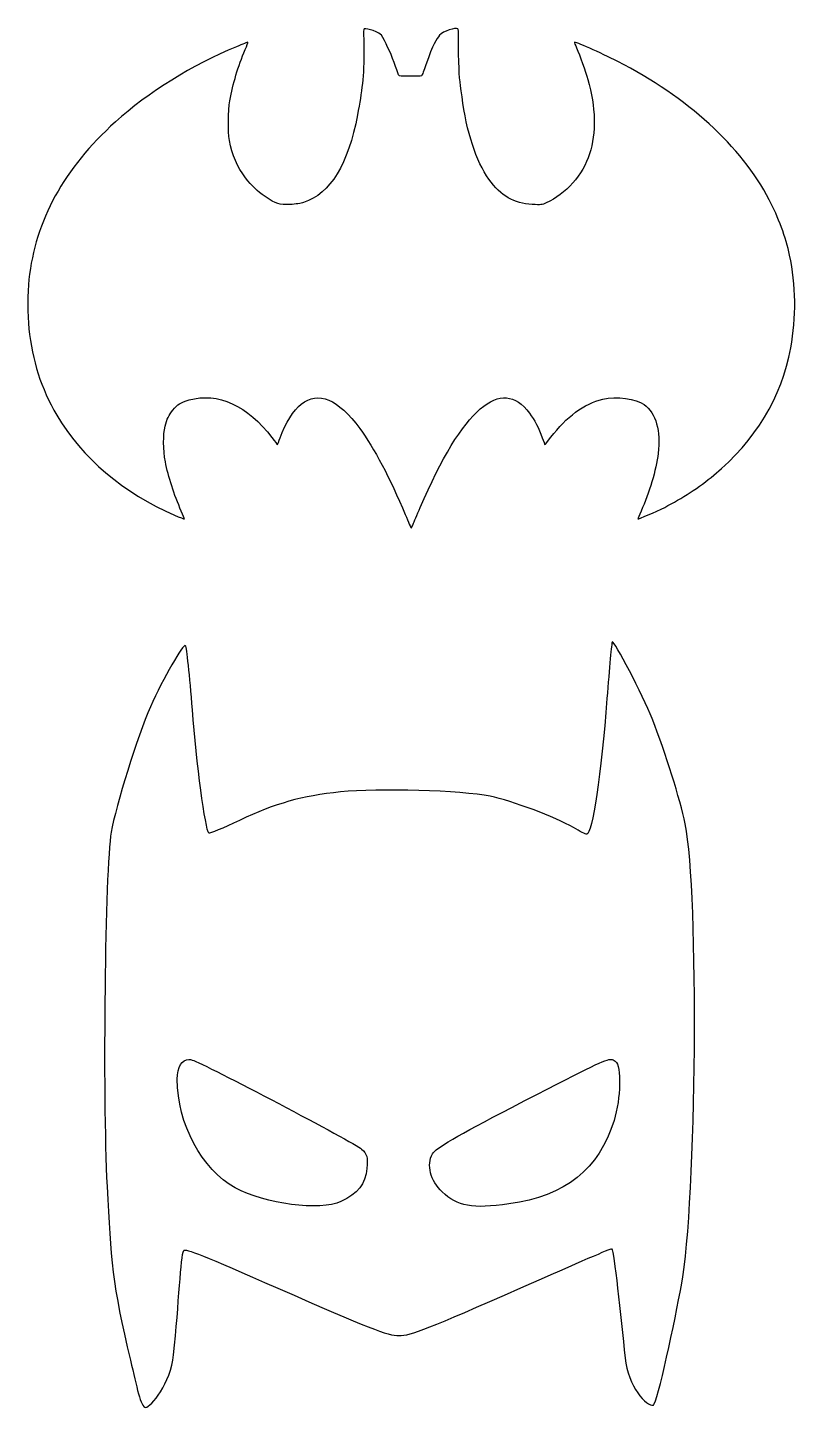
# Model space of a CAD drawing. Extents: x 21.9 to 36.9, y 230.2 to 257.2.
import ezdxf

# ---------------------------------------------------------------- set-up
doc = ezdxf.new("R2010")
doc.units = 0
doc.layers.add('Layer_1', color=7, linetype='CONTINUOUS')

msp = doc.modelspace()

# ---------------------------------------------------------------- linework, layer by layer
at = {"layer": 'Layer_1', "color": 1}
for points in [[(28.455945, 257.158158), (28.455936, 257.158158)], [(33.289545, 245.185214), (33.289545, 245.185214)], [(25.024071, 237.0327), (25.024071, 237.0327)], [(33.255921, 237.034393), (33.255921, 237.034393)]]:
    msp.add_lwpolyline(points, close=True, dxfattribs=at)
for points in [[(28.455936, 257.158158), (28.41704, 257.154715), (28.441063, 257.063555), (28.441063, 256.790499)], [(28.813049, 256.986505), (28.750141, 257.117648), (28.488279, 257.158158), (28.455945, 257.158158)], [(29.919241, 257.031652), (29.858823, 256.951924), (29.789343, 256.861483), (29.651477, 256.453156)], [(30.27275, 257.158158), (30.242022, 257.17941), (29.97966, 257.11138), (29.919241, 257.031652)], [(30.290953, 256.669231), (30.28672, 256.937923), (30.299194, 257.139882), (30.27275, 257.158158)], [(25.950673, 256.807034), (25.101184, 256.45637), (24.225249, 255.911825), (23.58596, 255.336944)], [(25.82224, 255.752562), (25.881394, 256.084094), (25.981682, 256.417599), (26.122652, 256.751914)], [(26.17612, 256.893575), (26.173834, 256.896397), (26.072396, 256.857267), (25.950673, 256.807034)], [(26.122652, 256.751914), (26.154346, 256.827019), (26.180071, 256.890756), (26.17612, 256.893575)], [(28.441063, 256.790499), (28.440894, 256.197581), (28.402932, 255.94552), (28.315387, 255.475851)], [(29.059268, 256.418428), (28.989277, 256.633516), (28.885636, 256.835197), (28.813049, 256.986505)], [(33.397052, 256.5182), (33.067106, 256.686923), (32.550385, 256.914174), (32.550385, 256.89027)], [(32.550385, 256.89027), (32.550385, 256.885416), (32.569379, 256.837441), (32.593379, 256.783884)], [(32.593379, 256.783884), (32.6575, 256.639101), (32.770321, 256.324858), (32.814968, 256.167626)], [(30.356548, 255.830283), (30.312747, 256.174738), (30.298009, 256.196359), (30.290953, 256.669231)], [(36.358178, 253.815592), (35.804235, 254.870214), (34.765378, 255.818438), (33.397052, 256.5182)], [(29.126516, 256.241489), (29.118868, 256.248488), (29.088563, 256.328072), (29.059268, 256.418428)], [(29.363797, 256.228817), (29.158678, 256.228817), (29.134136, 256.234518), (29.126516, 256.241489)], [(29.569898, 256.241489), (29.562137, 256.23449), (29.569052, 256.228817), (29.363797, 256.228817)], [(29.651477, 256.453156), (29.614506, 256.343775), (29.577518, 256.24846), (29.569898, 256.241489)], [(32.814968, 256.167626), (32.968582, 255.627391), (32.979908, 255.124107), (32.847489, 254.714622)], [(25.815625, 254.978105), (25.783141, 255.158264), (25.786369, 255.5504), (25.82224, 255.752562)], [(30.881306, 254.220733), (30.632753, 254.564847), (30.443274, 255.146261), (30.356548, 255.830283)], [(28.315387, 255.475851), (28.135271, 254.508879), (27.786172, 253.941079), (27.262565, 253.762675)], [(23.58596, 255.336944), (22.586272, 254.438064), (22.021033, 253.407083), (21.89869, 252.259509)], [(26.13092, 254.245537), (25.96788, 254.459671), (25.8673, 254.693658), (25.815625, 254.978105)], [(32.847489, 254.714622), (32.71459, 254.303602), (32.384207, 253.928836), (32.001373, 253.755507)], [(26.515117, 253.878979), (26.34838, 253.992954), (26.256932, 254.080088), (26.13092, 254.245537)], [(31.729624, 253.725743), (31.369028, 253.743862), (31.121618, 253.888072), (30.881306, 254.220733)], [(26.998533, 253.725743), (26.783592, 253.714426), (26.731045, 253.73136), (26.515117, 253.878979)], [(36.754503, 252.739066), (36.68454, 253.069266), (36.530224, 253.48803), (36.358178, 253.815592)], [(27.262565, 253.762675), (27.219046, 253.747858), (27.100048, 253.731106), (26.998533, 253.725743)], [(32.001373, 253.755507), (31.921591, 253.719402), (31.898505, 253.717249), (31.729624, 253.725743)], [(36.777645, 250.927773), (36.887373, 251.522974), (36.879462, 252.149188), (36.754503, 252.739066)], [(21.89869, 252.259509), (21.872161, 252.01218), (21.872161, 251.56098), (21.89869, 251.299843)], [(21.89869, 251.299843), (21.96154, 250.681932), (22.13685, 250.137666), (22.441085, 249.614779)], [(35.276135, 248.441793), (36.083009, 249.106245), (36.598942, 249.960425), (36.777645, 250.927773)], [(29.539088, 247.806793), (30.37122, 249.745024), (31.123416, 250.394708), (31.675047, 249.65171)], [(25.027389, 249.909678), (25.589547, 250.066535), (26.17361, 249.800642), (26.644103, 249.173807)], [(27.217918, 249.829753), (27.548005, 250.090374), (27.936431, 249.928054), (28.358383, 249.354053)], [(24.708235, 249.711793), (24.796091, 249.823858), (24.859354, 249.862796), (25.027389, 249.909678)], [(26.803955, 249.172703), (26.906346, 249.453257), (27.069977, 249.71293), (27.217918, 249.829753)], [(32.092316, 249.179869), (32.388395, 249.577413), (32.747506, 249.841273), (33.105448, 249.923459)], [(33.105448, 249.923459), (33.372487, 249.984767), (33.759496, 249.935623), (33.913532, 249.820934)], [(33.913532, 249.820934), (34.143148, 249.649997), (34.243961, 249.299232), (34.188586, 248.865126)], [(22.441085, 249.614779), (22.92092, 248.79001), (23.760317, 248.077359), (24.741858, 247.66072)], [(24.557753, 249.394843), (24.594075, 249.536612), (24.630567, 249.612704), (24.708235, 249.711793)], [(31.675047, 249.65171), (31.768601, 249.525732), (31.858325, 249.353342), (31.924196, 249.172703)], [(24.563815, 248.702518), (24.519309, 248.934956), (24.516773, 249.234868), (24.557753, 249.394843)], [(28.358383, 249.354053), (28.641537, 248.968857), (28.9491, 248.387414), (29.247493, 247.672297)], [(26.644103, 249.173807), (26.702325, 249.09621), (26.749293, 249.035385), (26.753244, 249.038207)], [(26.753244, 249.038207), (26.755022, 249.04103), (26.777992, 249.101369), (26.803955, 249.172703)], [(31.924196, 249.172703), (31.949906, 249.101369), (31.97234, 249.040025), (31.976009, 249.036553)], [(31.976009, 249.036553), (31.978267, 249.032997), (32.03082, 249.097313), (32.092316, 249.179869)], [(24.874701, 247.738992), (24.733279, 248.05891), (24.619187, 248.41236), (24.563815, 248.702518)], [(34.188586, 248.865126), (34.146902, 248.538197), (34.015065, 248.094569), (33.854001, 247.739545)], [(34.315366, 247.812855), (34.652791, 247.985025), (34.986801, 248.203538), (35.276135, 248.441793)], [(24.741858, 247.66072), (24.845349, 247.616801), (24.930281, 247.583386), (24.934232, 247.586857)], [(24.934232, 247.586857), (24.936828, 247.590385), (24.910204, 247.658968), (24.874701, 247.738992)], [(29.247493, 247.672297), (29.308002, 247.527249), (29.360952, 247.408814), (29.364903, 247.408814)], [(29.401835, 247.482127), (29.418091, 247.522553), (29.479878, 247.668879), (29.539088, 247.806793)], [(33.854001, 247.739545), (33.81813, 247.659811), (33.789414, 247.591248), (33.793365, 247.58741)], [(33.793365, 247.58741), (33.8009, 247.577137), (34.142731, 247.72477), (34.315366, 247.812855)], [(29.364903, 247.408814), (29.369137, 247.408814), (29.38576, 247.441707), (29.401835, 247.482127)], [(24.956823, 245.11135), (24.91281, 245.160127), (24.516386, 244.469269), (24.273316, 243.919622)], [(33.289545, 245.185214), (33.279836, 245.175505), (33.233803, 244.676779), (33.187569, 244.077271)], [(34.06841, 243.688112), (33.889961, 244.142659), (33.327738, 245.223404), (33.289545, 245.185214)], [(25.090217, 243.862297), (25.039753, 244.523953), (24.979771, 245.085922), (24.956823, 245.11135)], [(33.187569, 244.077271), (33.075541, 242.624544), (32.897849, 241.429231), (32.794002, 241.429231)], [(24.273316, 243.919622), (24.019312, 243.345249), (23.593553, 241.987963), (23.504371, 241.468369)], [(25.411576, 241.449077), (25.343631, 241.517022), (25.168985, 242.829522), (25.090217, 243.862297)], [(34.714987, 241.632078), (34.61361, 242.125453), (34.339708, 242.997083), (34.06841, 243.688112)], [(27.9852, 242.256055), (27.214299, 242.175336), (26.72409, 242.037403), (26.008542, 241.699879)], [(30.904987, 242.171718), (30.346935, 242.285995), (28.720071, 242.333), (27.9852, 242.256055)], [(32.536584, 241.558768), (32.177112, 241.767257), (31.33401, 242.083859), (30.904987, 242.171718)], [(26.008542, 241.699879), (25.69193, 241.550536), (25.423138, 241.437506), (25.411576, 241.449077)], [(23.504371, 241.468369), (23.383096, 240.761792), (23.331688, 236.349835), (23.423893, 234.552822)], [(32.794002, 241.429231), (32.775234, 241.429231), (32.659526, 241.487462), (32.536584, 241.558768)], [(34.641674, 232.623567), (34.941558, 234.254544), (34.990563, 240.290958), (34.714987, 241.632078)], [(24.794215, 236.647955), (24.794215, 236.890683), (24.88419, 237.035827), (25.024071, 237.0327)], [(25.024071, 237.0327), (25.044055, 237.032135), (25.065012, 237.02889), (25.08691, 237.022229)], [(25.08691, 237.022229), (25.311107, 236.953985), (28.267271, 235.401269), (28.394753, 235.284799)], [(31.331075, 236.097325), (32.747879, 236.832429), (33.11584, 237.022407), (33.255921, 237.034393)], [(33.255921, 237.034393), (33.302615, 237.038401), (33.324278, 237.022709), (33.350731, 237.000769)], [(33.350731, 237.000769), (33.472766, 236.899482), (33.459251, 236.272706), (33.325923, 235.843215)], [(25.928064, 234.524673), (25.277184, 234.878924), (24.794215, 235.783742), (24.794215, 236.647955)], [(29.777752, 235.19223), (29.834157, 235.29315), (30.266457, 235.544951), (31.331075, 236.097325)], [(33.325923, 235.843215), (33.028032, 234.883603), (32.382322, 234.370664), (31.27375, 234.212721)], [(28.394753, 235.284799), (28.50392, 235.185064), (28.519436, 235.128659), (28.498382, 234.906113)], [(29.969023, 234.446438), (29.739144, 234.663238), (29.658471, 234.978813), (29.777752, 235.19223)], [(28.498382, 234.906113), (28.4695, 234.600684), (28.320881, 234.410906), (27.992917, 234.259539)], [(23.423893, 234.552822), (23.496136, 233.144857), (23.52388, 232.630459), (23.881402, 231.159542)], [(27.992917, 234.259539), (27.585177, 234.071356), (26.506416, 234.209893), (25.928064, 234.524673)], [(31.27375, 234.212721), (30.562446, 234.111378), (30.267952, 234.164506), (29.969023, 234.446438)], [(24.724393, 231.264823), (24.828783, 232.277145), (24.857764, 233.183076), (24.92268, 233.304169)], [(24.92268, 233.304169), (24.946866, 233.349288), (25.309846, 233.20676), (26.759848, 232.567343)], [(31.502505, 232.572305), (32.663209, 233.084453), (33.27019, 233.346584), (33.278205, 233.338202)], [(33.278205, 233.338202), (33.323457, 233.290876), (33.458621, 232.035131), (33.54074, 231.199449)], [(26.759848, 232.567343), (28.536522, 231.783872), (28.902192, 231.640751), (29.126767, 231.640751)], [(29.126767, 231.640751), (29.351444, 231.640751), (29.717379, 231.784634), (31.502505, 232.572305)], [(34.093215, 230.284761), (34.172612, 230.310979), (34.522478, 231.975292), (34.641674, 232.623567)], [(23.881402, 231.159542), (24.007308, 230.641538), (24.077406, 230.239664), (24.177956, 230.240664)], [(24.177956, 230.240664), (24.279744, 230.241792), (24.667387, 230.711997), (24.724393, 231.264823)], [(33.54074, 231.199449), (33.593351, 230.664028), (33.965473, 230.242591), (34.093215, 230.284761)]]:
    msp.add_open_spline(points, degree=3, dxfattribs=at)

doc.saveas('drawing.dxf')
